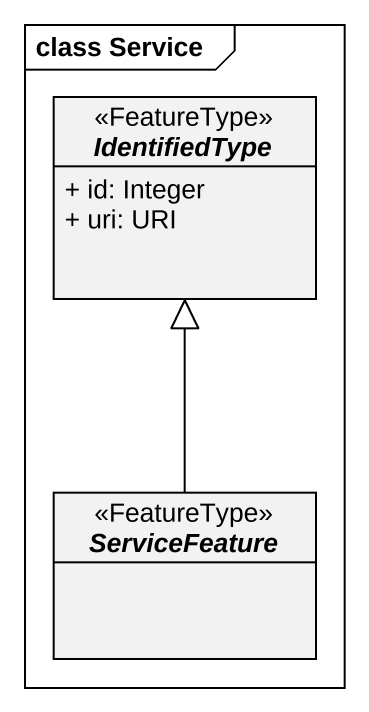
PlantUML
@startuml
mainframe class Service
hide circle
hide empty members
skinparam classAttributeIconSize 0
abstract class IdentifiedType <<FeatureType>> {
  + id: Integer
  + uri: URI
}
abstract class ServiceFeature <<FeatureType>>
ServiceFeature -up-|> IdentifiedType
@enduml
